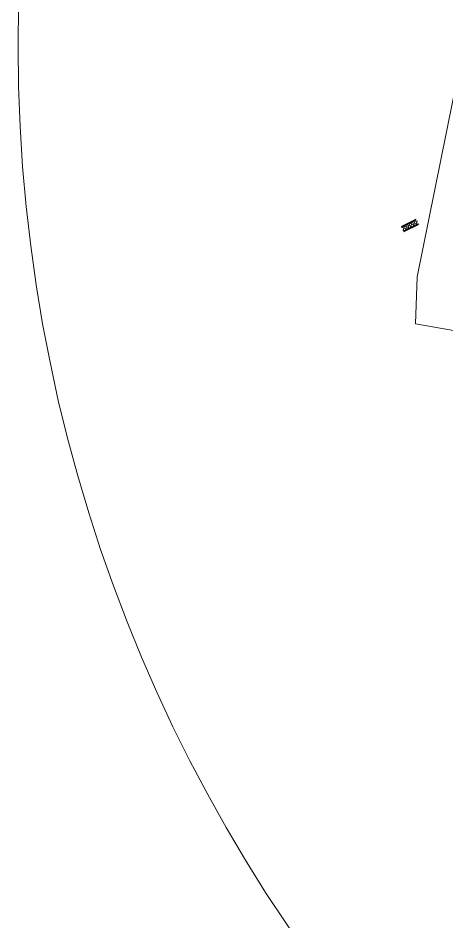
# Model space of a CAD drawing. Header units: metres. Extents: x 7511783 to 7512372, y 4692307 to 4692611.
# Drawn here: x 7511847.02 to 7511867.59, y 4692340.18 to 4692383.54 of the extents above; entities that cross this region are included whole.
import ezdxf

# ---------------------------------------------------------------- set-up
doc = ezdxf.new("R2010")
doc.units = ezdxf.units.M
for name, color, linetype, lineweight in [('A - Muret', 7, 'Continuous', 0), ('A - Muret_Pen_No__101', 252, 'Continuous', 0), ('A - Muret_Pen_No__7', 7, 'Continuous', 0), ('bodrum 1 garazhat projekt', 7, 'Continuous', 0), ('garazhat-netw-amiri - b1', 20, 'Continuous', 0), ('Parc-Kojshi', 251, 'Continuous', 0), ('Parcelat baze', 7, 'Continuous', 0)]:
    doc.layers.add(name, color=color, linetype=linetype, lineweight=lineweight)
pattern_1 = [(45, (0, 0), (-68.9429, 68.9429), []), (135, (0, 0), (68.9429, 68.9429), [])]

# ---------------------------------------------------------------- blocks, each defined once
blk = doc.blocks.new('Wall_34', base_point=(4050, -19001))
at = {"layer": 'A - Muret_Pen_No__101', "linetype": 'Continuous', "lineweight": 13}
h = blk.add_hatch(dxfattribs=at)
h.set_pattern_fill('CONCRETE_BLOCK', color=252, style=0, pattern_type=2)
h.set_pattern_definition(pattern_1)
h.paths.add_polyline_path([(-1600, -18751), (-1600, -19001), (-800, -19001), (-800, -18751)])
h = blk.add_hatch(dxfattribs=at)
h.set_pattern_fill('CONCRETE_BLOCK', color=252, style=0, pattern_type=2)
h.set_pattern_definition(pattern_1)
h.paths.add_polyline_path([(4050, -18751), (1200, -18751), (1200, -19001), (4050, -19001)])
at = {"layer": 'A - Muret_Pen_No__7', "color": 7, "linetype": 'Continuous', "lineweight": 35, "flags": 128}
for points in [[(-800, -18751), (-1600, -18751)], [(-1600, -19001), (-800, -19001)], [(4050, -18751), (1200, -18751)], [(1200, -19001), (4050, -19001)]]:
    blk.add_lwpolyline(points, dxfattribs=at)
blk = doc.blocks.new('A$C75F44AD6')
at = {"layer": 'A - Muret', "color": 7, "lineweight": 35}
blk.add_blockref('Wall_34', (3766, 73827), dxfattribs=at)

msp = doc.modelspace()

# ---------------------------------------------------------------- linework, layer by layer
at = {"layer": 'garazhat-netw-amiri - b1'}
msp.add_circle((7511922.381, 4692382.212), 75.361, dxfattribs=at)
at = {"layer": 'Parc-Kojshi', "flags": 128}
msp.add_lwpolyline([(7511866.161, 4692371.131), (7511869.532, 4692387.82), (7511869.842, 4692387.49), (7511870.032, 4692387.28), (7511870.102, 4692387.2), (7511877.791, 4692378.6), (7511894.291, 4692373.23), (7511894.943, 4692372.976), (7511892.856, 4692371.514), (7511892.758, 4692370.324), (7511892.71, 4692369.743), (7511892.786, 4692367.666), (7511893.466, 4692365.435), (7511890.286, 4692365.442), (7511887.703, 4692365.8), (7511877.458, 4692367.218), (7511869.461, 4692368.275), (7511866.082, 4692368.871), (7511866.161, 4692371.131)], dxfattribs=at)
at = {"layer": 'Parcelat baze', "flags": 128}
msp.add_lwpolyline([(7511910.408, 4692348.042), (7511907.287, 4692351.18), (7511897.246, 4692360.267), (7511893.466, 4692365.435), (7511890.286, 4692365.442), (7511887.703, 4692365.8), (7511877.458, 4692367.218), (7511869.461, 4692368.275), (7511866.082, 4692368.871), (7511866.161, 4692371.131), (7511869.532, 4692387.82), (7511869.842, 4692387.49), (7511870.032, 4692387.28), (7511870.102, 4692387.2), (7511871.08, 4692386.106), (7511894.088, 4692397.746), (7511897.7, 4692397.706), (7511908.118, 4692402.948), (7511915.233, 4692406.594)], dxfattribs=at)

# ---------------------------------------------------------------- block references
at = {"layer": 'bodrum 1 garazhat projekt', "xscale": 0.001, "yscale": 0.001, "zscale": 0.001, "rotation": 26.04535599708318}
msp.add_blockref('A$C75F44AD6', (7511899.624, 4692307.795), dxfattribs=at)

doc.saveas('drawing.dxf')
